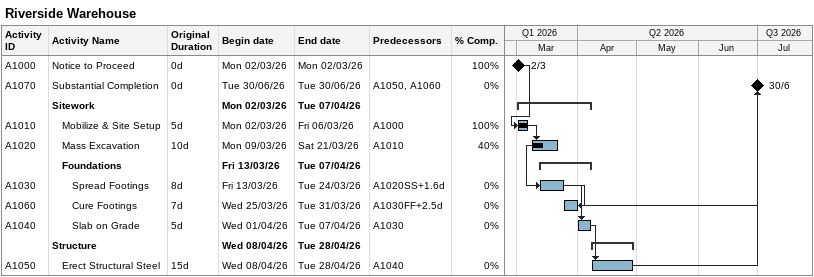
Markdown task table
Riverside Warehouse

| ID | Level | Task | Original duration | Start | Finish | Predecessors | % complete |
|---|---|---|---|---|---|---|---|
| A1000 | 1 | Notice to Proceed | 0d | 2026-03-02 | 2026-03-02 |  | 100 |
| A1070 | 1 | Substantial Completion | 0d | 2026-06-30 | 2026-06-30 | A1050, A1060 | 0 |
|  | 1 | **Sitework** |  | 2026-03-02 | 2026-04-07 |  |  |
| A1010 | 2 | Mobilize & Site Setup | 5d | 2026-03-02 | 2026-03-06 | A1000 | 100 |
| A1020 | 2 | Mass Excavation | 10d | 2026-03-09 | 2026-03-21 | A1010 | 40 |
|  | 2 | **Foundations** |  | 2026-03-13 | 2026-04-07 |  |  |
| A1030 | 3 | Spread Footings | 8d | 2026-03-13 | 2026-03-24 | A1020SS+1.6d | 0 |
| A1060 | 3 | Cure Footings | 7d | 2026-03-25 | 2026-03-31 | A1030FF+2.5d | 0 |
| A1040 | 3 | Slab on Grade | 5d | 2026-04-01 | 2026-04-07 | A1030 | 0 |
|  | 1 | **Structure** |  | 2026-04-08 | 2026-04-28 |  |  |
| A1050 | 2 | Erect Structural Steel | 15d | 2026-04-08 | 2026-04-28 | A1040 | 0 |
